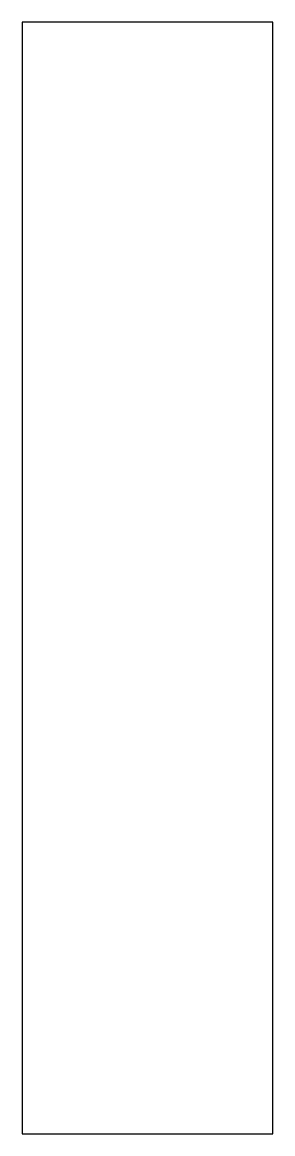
# Model space of a CAD drawing. Header units: millimetres. Extents: x 5.87 to 7, y -78.47 to -73.47.
import ezdxf

# ---------------------------------------------------------------- set-up
doc = ezdxf.new("R2010")
doc.units = ezdxf.units.MM
doc.layers.get('0').update_dxf_attribs({"linetype": 'CONTINUOUS'})

msp = doc.modelspace()

# ---------------------------------------------------------------- linework, layer by layer
msp.add_lwpolyline([(7, -78.4678), (7, -73.4678), (5.8718, -73.4678), (5.8718, -78.4678)], close=True)

doc.saveas('drawing.dxf')
